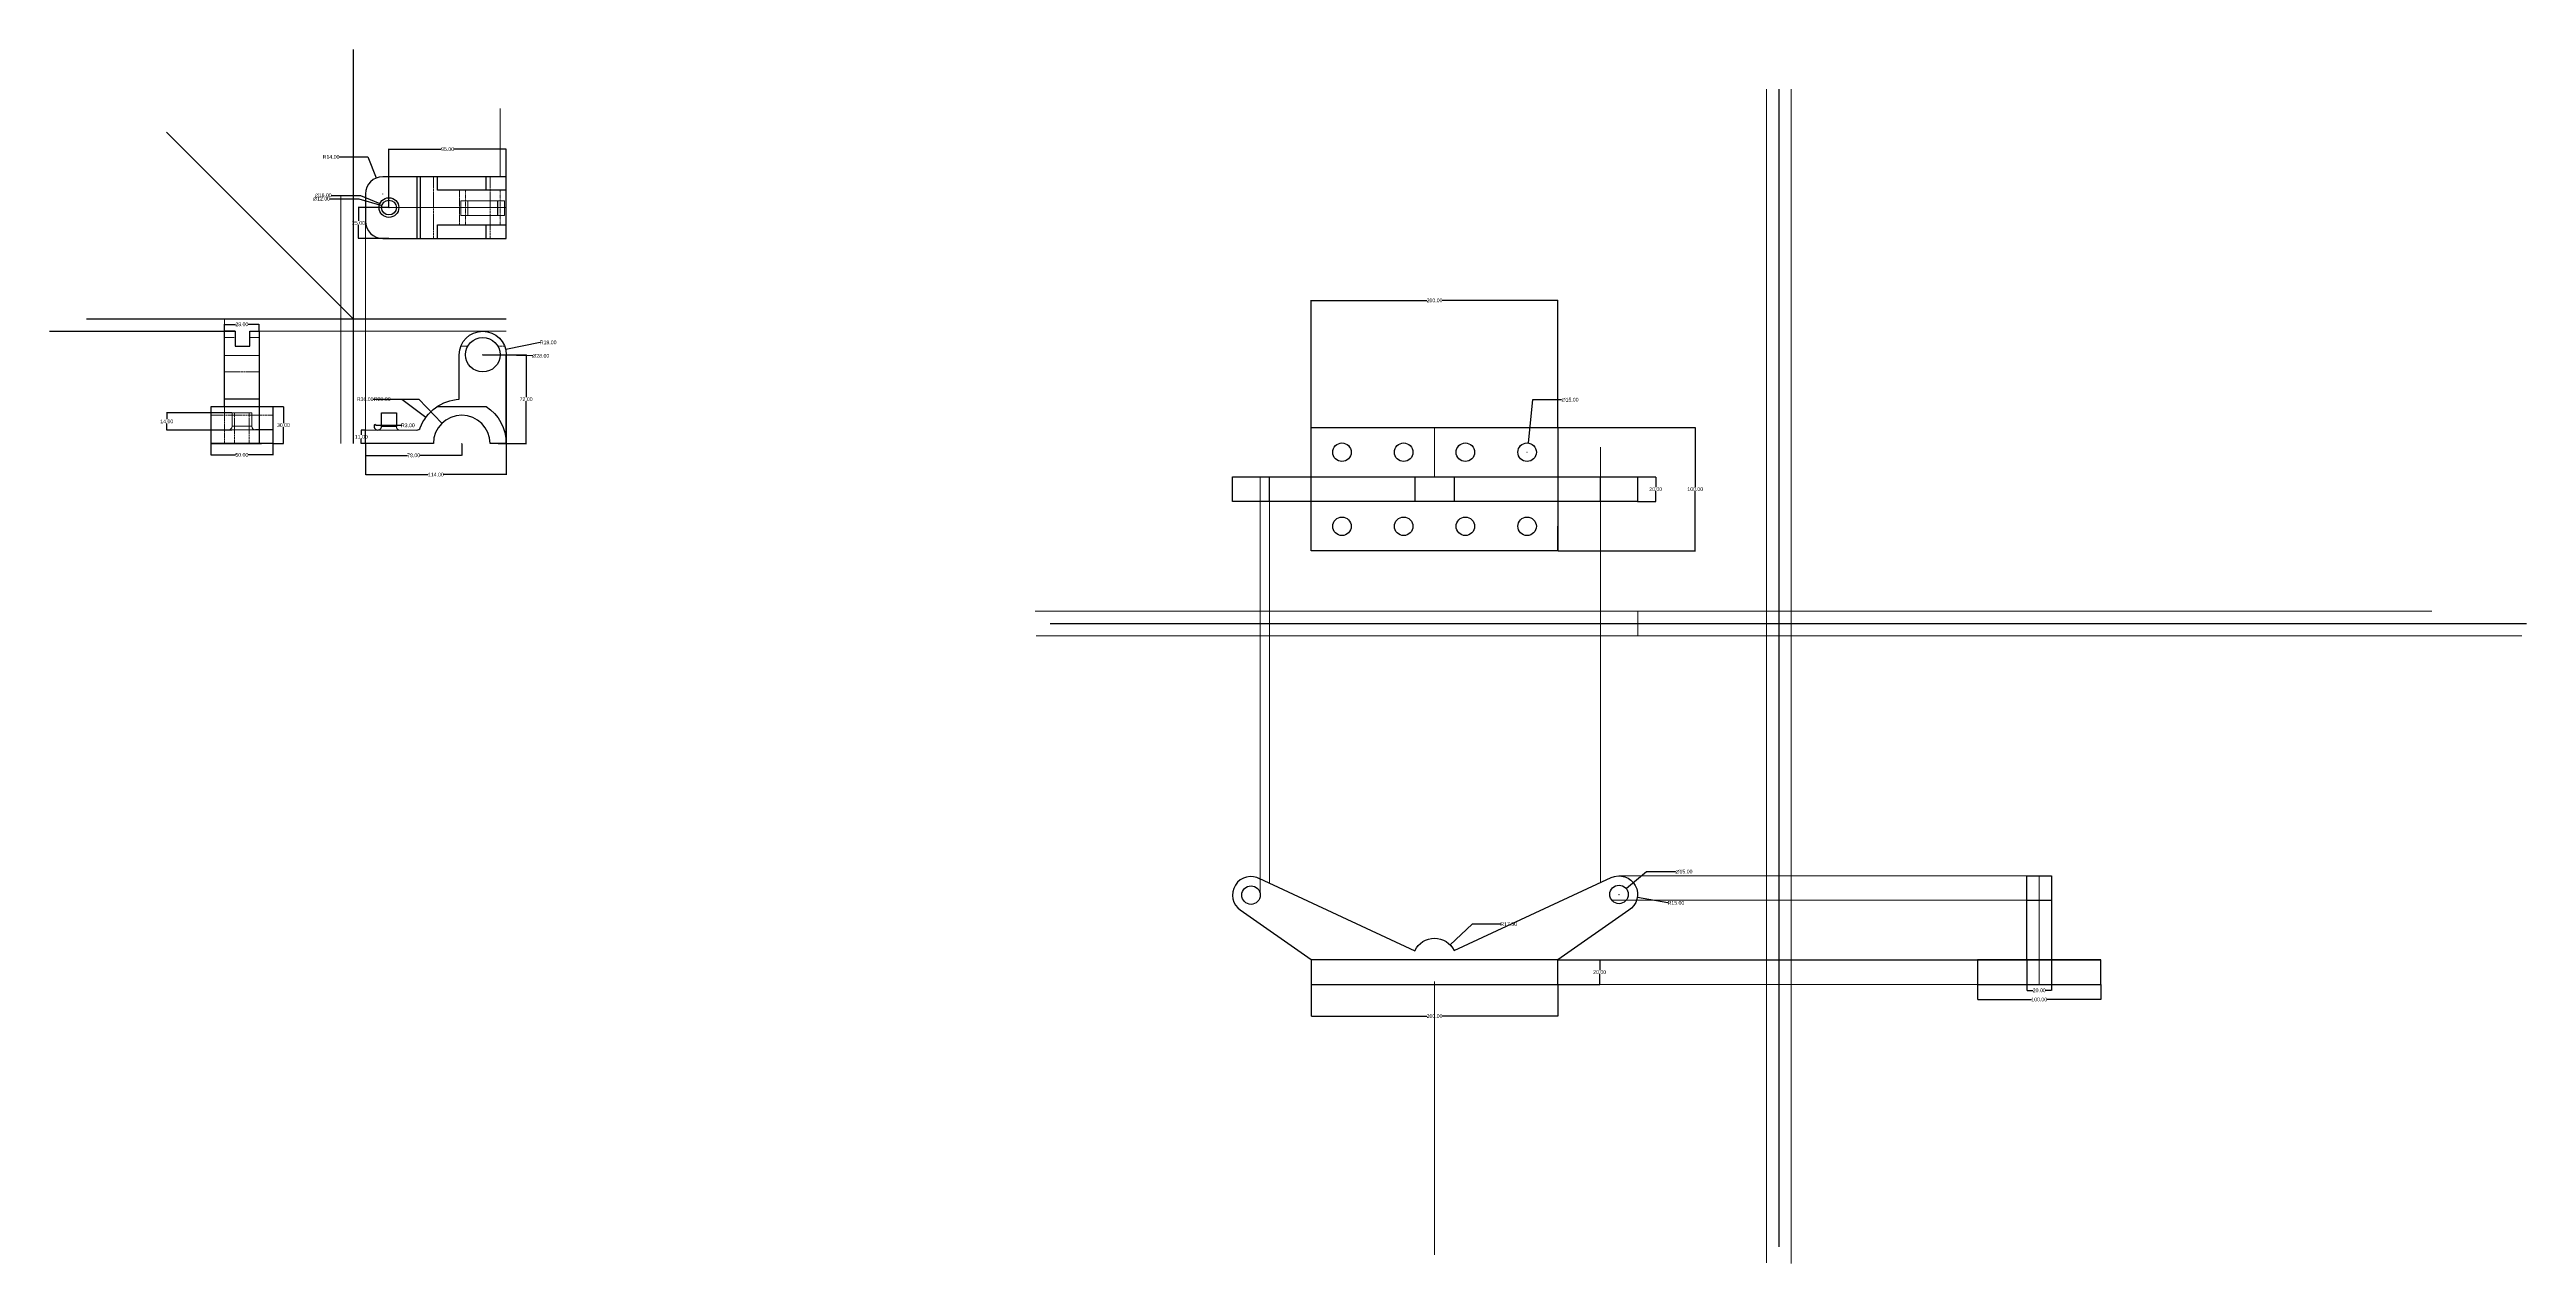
# Model space of a CAD drawing. Header units: millimetres. Extents: x -6852 to 59965, y -10230 to 31776.
# Drawn here: x 8737 to 10744, y 371 to 1354 of the extents above; entities that cross this region are included whole.
import ezdxf

# ---------------------------------------------------------------- set-up
doc = ezdxf.new("R2010")
doc.units = ezdxf.units.MM
doc.header["$MEASUREMENT"] = 0
doc.linetypes.add('CENTER', pattern=[2, 1.25, -0.25, 0.25, -0.25])
doc.linetypes.add('HIDDEN', pattern=[0.375, 0.25, -0.125])
for name, color, linetype, lineweight in [('Center Line', 132, 'CENTER', 18), ('Dimension Line', 53, 'Continuous', 15), ('Hidden Lines', 10, 'HIDDEN', 13), ('Object line', 7, 'Continuous', 25)]:
    doc.layers.add(name, color=color, linetype=linetype, lineweight=lineweight)
doc.layers.add('Projection Line', color=7, linetype='Continuous', lineweight=9, transparency=0.75)
doc.styles.get("Standard").update_dxf_attribs({"font": 'arial.ttf'})
doc.dimstyles.get("Standard").update_dxf_attribs({"dimtxt": 3, "dimasz": 0.18, "dimexe": 0.18, "dimexo": 0.0625, "dimgap": 0.09, "dimtad": 0, "dimtih": 1, "dimtoh": 1, "dimzin": 0, "dimdsep": 46, "dimtxsty": 'Standard', "dimcen": 0.09, "dimadec": 0, "dimazin": 0, "dimtfac": 1, "dimtofl": 0, "dimtmove": 0, "dimatfit": 3, "dimfxl": 1, "dimtolj": 1, "dimtzin": 0, "dimarcsym": 0})

# ---------------------------------------------------------------- blocks, each defined once
blk = doc.blocks.new('*D38')
at = {"layer": 'Defpoints', "color": 0, "transparency": 16777216}
for p in [(9000.3, 1050.2), (9002.9, 1048.7)]:
    blk.add_point(p, dxfattribs=at)
at = {"layer": 'Dimension Line', "color": 0, "lineweight": -2, "transparency": 16777216}
for p, q in [((9001.4, 1049.5), (9000.4, 1050.1)), ((9021.8, 1049.5), (9001.4, 1049.5))]:
    blk.add_line(p, q, dxfattribs=at)
blk.add_arc((9002.9, 1048.7), 3, 147.709, 268.6294, dxfattribs=at)
at = {"layer": 'Dimension Line', "color": 0, "transparency": 16777216}
blk.add_solid([(9000.4, 1050.1), (9000.4, 1050), (9000.3, 1050.2)], dxfattribs=at)
at = {"layer": 'Dimension Line', "color": 0, "transparency": 16777216, "insert": (9027.2, 1049.5), "char_height": 3, "attachment_point": 5}
blk.add_mtext('\\A1;R3.00', dxfattribs=at)
blk = doc.blocks.new('*U39')
at = {"layer": 'Object line'}
blk.add_circle((0, 0), 7.5, dxfattribs=at)
blk = doc.blocks.new('*U40')
at = {"layer": 'Object line', "color": 0, "linetype": 'ByBlock', "lineweight": -2, "transparency": 16777216}
for p in [(0, 0), (50, 0), (100, 0), (150, 0)]:
    blk.add_blockref('*U39', p, dxfattribs=at)
blk = doc.blocks.new('*D41')
at = {"layer": 'Defpoints', "color": 0, "transparency": 16777216}
for p in [(9759, 596.7), (9959, 596.7), (9959, 571.1)]:
    blk.add_point(p, dxfattribs=at)
at = {"layer": 'Object line', "color": 0, "lineweight": -2, "transparency": 16777216}
for p, q in [((9759, 596.6), (9759, 570.9)), ((9959, 596.6), (9959, 570.9)), ((9759.2, 571.1), (9852.7, 571.1)), ((9958.8, 571.1), (9865.3, 571.1))]:
    blk.add_line(p, q, dxfattribs=at)
at = {"layer": 'Object line', "color": 0, "transparency": 16777216}
for points in [[(9759.2, 571.1), (9759.2, 571.1), (9759, 571.1)], [(9958.8, 571.1), (9958.8, 571.1), (9959, 571.1)]]:
    blk.add_solid(points, dxfattribs=at)
at = {"layer": 'Object line', "color": 0, "transparency": 16777216, "insert": (9859, 571.1), "char_height": 3, "attachment_point": 5}
blk.add_mtext('\\A1;200.00', dxfattribs=at)
blk = doc.blocks.new('*D42')
at = {"layer": 'Defpoints', "color": 0, "transparency": 16777216}
for p in [(9959, 616.7), (9959, 596.7), (9992.8, 596.7)]:
    blk.add_point(p, dxfattribs=at)
at = {"layer": 'Object line', "color": 0, "lineweight": -2, "transparency": 16777216}
for p, q in [((9959.1, 616.7), (9992.9, 616.7)), ((9992.8, 616.5), (9992.8, 608.3)), ((9992.8, 596.9), (9992.8, 605.1)), ((9959.1, 596.7), (9992.9, 596.7))]:
    blk.add_line(p, q, dxfattribs=at)
at = {"layer": 'Object line', "color": 0, "transparency": 16777216}
for points in [[(9992.7, 616.5), (9992.8, 616.5), (9992.8, 616.7)], [(9992.7, 596.9), (9992.8, 596.9), (9992.8, 596.7)]]:
    blk.add_solid(points, dxfattribs=at)
at = {"layer": 'Object line', "color": 0, "transparency": 16777216, "insert": (9992.8, 606.7), "char_height": 3, "attachment_point": 5}
blk.add_mtext('\\A1;20.00', dxfattribs=at)
blk = doc.blocks.new('*D43')
at = {"layer": 'Defpoints', "color": 0, "transparency": 16777216}
for p in [(10002.7, 664.8), (10014.3, 674.4)]:
    blk.add_point(p, dxfattribs=at)
at = {"layer": 'Object line', "color": 0, "lineweight": -2, "transparency": 16777216}
for p, q in [((10030.8, 688), (10014.4, 674.5)), ((10054.3, 688), (10030.8, 688)), ((10008.4, 669.6), (10008.6, 669.6)), ((10008.5, 669.5), (10008.5, 669.7))]:
    blk.add_line(p, q, dxfattribs=at)
at = {"layer": 'Object line', "color": 0, "transparency": 16777216}
blk.add_solid([(10014.4, 674.5), (10014.4, 674.5), (10014.3, 674.4)], dxfattribs=at)
at = {"layer": 'Object line', "color": 0, "transparency": 16777216, "insert": (10061.1, 688), "char_height": 3, "attachment_point": 5}
blk.add_mtext('\\A1;∅15.00', dxfattribs=at)
blk = doc.blocks.new('*D44')
at = {"layer": 'Defpoints', "color": 0, "transparency": 16777216}
for p in [(10008.5, 669.6), (10023.2, 667)]:
    blk.add_point(p, dxfattribs=at)
at = {"layer": 'Object line', "color": 0, "lineweight": -2, "transparency": 16777216}
for p, q in [((10008.4, 669.6), (10008.6, 669.6)), ((10008.5, 669.5), (10008.5, 669.7)), ((10048.1, 662.7), (10023.4, 667))]:
    blk.add_line(p, q, dxfattribs=at)
at = {"layer": 'Object line', "color": 0, "transparency": 16777216}
blk.add_solid([(10023.4, 667), (10023.4, 667), (10023.2, 667)], dxfattribs=at)
at = {"layer": 'Object line', "color": 0, "transparency": 16777216, "insert": (10054.6, 662.7), "char_height": 3, "attachment_point": 5}
blk.add_mtext('\\A1;R15.00', dxfattribs=at)
blk = doc.blocks.new('*D45')
at = {"layer": 'Defpoints', "color": 0, "transparency": 16777216}
for p in [(9871.7, 628.7), (9859, 616.7)]:
    blk.add_point(p, dxfattribs=at)
at = {"layer": 'Object line', "color": 0, "lineweight": -2, "transparency": 16777216}
for p, q in [((9889.4, 645.5), (9871.8, 628.8)), ((9912.5, 645.5), (9889.4, 645.5)), ((9858.9, 616.7), (9859.1, 616.7)), ((9859, 616.6), (9859, 616.8))]:
    blk.add_line(p, q, dxfattribs=at)
at = {"layer": 'Object line', "color": 0, "transparency": 16777216}
blk.add_solid([(9871.8, 628.9), (9871.9, 628.8), (9871.7, 628.7)], dxfattribs=at)
at = {"layer": 'Object line', "color": 0, "transparency": 16777216, "insert": (9919.1, 645.5), "char_height": 3, "attachment_point": 5}
blk.add_mtext('\\A1;R17.50', dxfattribs=at)
blk = doc.blocks.new('*D46')
at = {"layer": 'Defpoints', "color": 0, "transparency": 16777216}
for p in [(10023.5, 1007.8), (10023.5, 987.8), (10038.2, 987.8)]:
    blk.add_point(p, dxfattribs=at)
at = {"layer": 'Dimension Line', "color": 0, "lineweight": -2, "transparency": 16777216}
for p, q in [((10023.5, 1007.8), (10038.4, 1007.8)), ((10038.2, 1007.6), (10038.2, 999.4)), ((10023.5, 987.8), (10038.4, 987.8)), ((10038.2, 987.9), (10038.2, 996.1))]:
    blk.add_line(p, q, dxfattribs=at)
at = {"layer": 'Dimension Line', "color": 0, "transparency": 16777216}
for points in [[(10038.2, 1007.6), (10038.2, 1007.6), (10038.2, 1007.8)], [(10038.2, 987.9), (10038.2, 987.9), (10038.2, 987.8)]]:
    blk.add_solid(points, dxfattribs=at)
at = {"layer": 'Dimension Line', "color": 0, "transparency": 16777216, "insert": (10038.2, 997.8), "char_height": 3, "attachment_point": 5}
blk.add_mtext('\\A1;20.00', dxfattribs=at)
blk = doc.blocks.new('*D47')
at = {"layer": 'Defpoints', "color": 0, "transparency": 16777216}
for p in [(9959, 1047.8), (9959, 947.8), (10070.2, 947.8)]:
    blk.add_point(p, dxfattribs=at)
at = {"layer": 'Dimension Line', "color": 0, "lineweight": -2, "transparency": 16777216}
for p, q in [((9959.1, 1047.8), (10070.3, 1047.8)), ((10070.2, 1047.6), (10070.2, 999.4)), ((10070.2, 947.9), (10070.2, 996.1)), ((9959.1, 947.8), (10070.3, 947.8))]:
    blk.add_line(p, q, dxfattribs=at)
at = {"layer": 'Dimension Line', "color": 0, "transparency": 16777216}
for points in [[(10070.1, 1047.6), (10070.2, 1047.6), (10070.2, 1047.8)], [(10070.1, 947.9), (10070.2, 947.9), (10070.2, 947.8)]]:
    blk.add_solid(points, dxfattribs=at)
at = {"layer": 'Dimension Line', "color": 0, "transparency": 16777216, "insert": (10070.2, 997.8), "char_height": 3, "attachment_point": 5}
blk.add_mtext('\\A1;100.00', dxfattribs=at)
blk = doc.blocks.new('*D48')
at = {"layer": 'Defpoints', "color": 0, "transparency": 16777216}
for p in [(9959, 1150.7), (9759, 1047.8), (9959, 1047.8)]:
    blk.add_point(p, dxfattribs=at)
at = {"layer": 'Dimension Line', "color": 0, "lineweight": -2, "transparency": 16777216}
for p, q in [((9759, 1047.8), (9759, 1150.9)), ((9759.2, 1150.7), (9852.7, 1150.7)), ((9958.8, 1150.7), (9865.3, 1150.7)), ((9959, 1047.8), (9959, 1150.9))]:
    blk.add_line(p, q, dxfattribs=at)
at = {"layer": 'Dimension Line', "color": 0, "transparency": 16777216}
for points in [[(9759.2, 1150.7), (9759.2, 1150.7), (9759, 1150.7)], [(9958.8, 1150.7), (9958.8, 1150.7), (9959, 1150.7)]]:
    blk.add_solid(points, dxfattribs=at)
at = {"layer": 'Dimension Line', "color": 0, "transparency": 16777216, "insert": (9859, 1150.7), "char_height": 3, "attachment_point": 5}
blk.add_mtext('\\A1;200.00', dxfattribs=at)
blk = doc.blocks.new('*D49')
at = {"layer": 'Defpoints', "color": 0, "transparency": 16777216}
for p in [(9934.8, 1035.2), (9933.2, 1020.3)]:
    blk.add_point(p, dxfattribs=at)
at = {"layer": 'Dimension Line', "color": 0, "lineweight": -2, "transparency": 16777216}
for p, q in [((9938.5, 1070.2), (9934.8, 1035.4)), ((9962, 1070.2), (9938.5, 1070.2)), ((9933.9, 1027.8), (9934.1, 1027.8)), ((9934, 1027.7), (9934, 1027.8))]:
    blk.add_line(p, q, dxfattribs=at)
at = {"layer": 'Dimension Line', "color": 0, "transparency": 16777216}
blk.add_solid([(9934.8, 1035.4), (9934.8, 1035.4), (9934.8, 1035.2)], dxfattribs=at)
at = {"layer": 'Dimension Line', "color": 0, "transparency": 16777216, "insert": (9968.8, 1070.2), "char_height": 3, "attachment_point": 5}
blk.add_mtext('\\A1;∅15.00', dxfattribs=at)
blk = doc.blocks.new('*D50')
at = {"layer": 'Defpoints', "color": 0, "transparency": 16777216}
for p in [(10298.9, 596.7), (10398.9, 596.7), (10398.9, 584.5)]:
    blk.add_point(p, dxfattribs=at)
at = {"layer": 'Dimension Line', "color": 0, "lineweight": -2, "transparency": 16777216}
for p, q in [((10298.9, 596.6), (10298.9, 584.4)), ((10299.1, 584.5), (10342.7, 584.5)), ((10398.7, 584.5), (10355, 584.5)), ((10398.9, 596.6), (10398.9, 584.4))]:
    blk.add_line(p, q, dxfattribs=at)
at = {"layer": 'Dimension Line', "color": 0, "transparency": 16777216}
for points in [[(10299.1, 584.6), (10299.1, 584.5), (10298.9, 584.5)], [(10398.7, 584.6), (10398.7, 584.5), (10398.9, 584.5)]]:
    blk.add_solid(points, dxfattribs=at)
at = {"layer": 'Dimension Line', "color": 0, "transparency": 16777216, "insert": (10348.9, 584.5), "char_height": 3, "attachment_point": 5}
blk.add_mtext('\\A1;100.00', dxfattribs=at)
blk = doc.blocks.new('*D51')
at = {"layer": 'Defpoints', "color": 0, "transparency": 16777216}
for p in [(10338.9, 616.7), (10358.9, 616.7), (10358.9, 591.9)]:
    blk.add_point(p, dxfattribs=at)
at = {"layer": 'Dimension Line', "color": 0, "lineweight": -2, "transparency": 16777216}
for p, q in [((10338.9, 616.6), (10338.9, 591.7)), ((10358.9, 616.6), (10358.9, 591.7)), ((10339.1, 591.9), (10343.7, 591.9)), ((10358.7, 591.9), (10354, 591.9))]:
    blk.add_line(p, q, dxfattribs=at)
at = {"layer": 'Dimension Line', "color": 0, "transparency": 16777216}
for points in [[(10339.1, 591.9), (10339.1, 591.8), (10338.9, 591.9)], [(10358.7, 591.9), (10358.7, 591.8), (10358.9, 591.9)]]:
    blk.add_solid(points, dxfattribs=at)
at = {"layer": 'Dimension Line', "color": 0, "transparency": 16777216, "insert": (10348.9, 591.9), "char_height": 3, "attachment_point": 5}
blk.add_mtext('\\A1;20.00', dxfattribs=at)
blk = doc.blocks.new('*D52')
at = {"layer": 'Defpoints', "color": 0, "transparency": 16777216}
for p in [(9054.9, 1051.3), (9070.9, 1034.7)]:
    blk.add_point(p, dxfattribs=at)
at = {"layer": 'Object line', "color": 0, "lineweight": -2, "transparency": 16777216}
for p, q in [((9013.1, 1070.7), (9036.2, 1070.7)), ((9036.2, 1070.7), (9054.8, 1051.4)), ((9070.8, 1034.7), (9071, 1034.7)), ((9070.9, 1034.6), (9070.9, 1034.8))]:
    blk.add_line(p, q, dxfattribs=at)
at = {"layer": 'Object line', "color": 0, "transparency": 16777216}
blk.add_solid([(9054.8, 1051.4), (9054.8, 1051.4), (9054.9, 1051.3)], dxfattribs=at)
at = {"layer": 'Object line', "color": 0, "transparency": 16777216, "insert": (9006.5, 1070.7), "char_height": 3, "attachment_point": 5}
blk.add_mtext('\\A1;R23.00', dxfattribs=at)
blk = doc.blocks.new('*D53')
at = {"layer": 'Defpoints', "color": 0, "transparency": 16777216}
for p in [(9041.9, 1056.1), (9070.9, 1034.7)]:
    blk.add_point(p, dxfattribs=at)
at = {"layer": 'Object line', "color": 0, "lineweight": -2, "transparency": 16777216}
for p, q in [((8999.2, 1070.7), (9022.3, 1070.7)), ((9022.3, 1070.7), (9041.8, 1056.2)), ((9070.8, 1034.7), (9071, 1034.7)), ((9070.9, 1034.6), (9070.9, 1034.8))]:
    blk.add_line(p, q, dxfattribs=at)
at = {"layer": 'Object line', "color": 0, "transparency": 16777216}
blk.add_solid([(9041.8, 1056.3), (9041.8, 1056.2), (9041.9, 1056.1)], dxfattribs=at)
at = {"layer": 'Object line', "color": 0, "transparency": 16777216, "insert": (8992.6, 1070.7), "char_height": 3, "attachment_point": 5}
blk.add_mtext('\\A1;R36.00', dxfattribs=at)
blk = doc.blocks.new('*D54')
at = {"layer": 'Defpoints', "color": 0, "transparency": 16777216}
for p in [(8992.9, 1034.7), (9070.9, 1034.6), (9070.9, 1025.2)]:
    blk.add_point(p, dxfattribs=at)
at = {"layer": 'Dimension Line', "color": 0, "lineweight": -2, "transparency": 16777216}
for p, q in [((8992.9, 1034.7), (8992.9, 1025)), ((8993.1, 1025.2), (9026.8, 1025.2)), ((9070.7, 1025.2), (9037, 1025.2)), ((9070.9, 1034.6), (9070.9, 1025))]:
    blk.add_line(p, q, dxfattribs=at)
at = {"layer": 'Dimension Line', "color": 0, "transparency": 16777216}
for points in [[(8993.1, 1025.2), (8993.1, 1025.2), (8992.9, 1025.2)], [(9070.7, 1025.2), (9070.7, 1025.2), (9070.9, 1025.2)]]:
    blk.add_solid(points, dxfattribs=at)
at = {"layer": 'Dimension Line', "color": 0, "transparency": 16777216, "insert": (9031.9, 1025.2), "char_height": 3, "attachment_point": 5}
blk.add_mtext('\\A1;78.00', dxfattribs=at)
blk = doc.blocks.new('*D55')
at = {"layer": 'Defpoints', "color": 0, "transparency": 16777216}
for p in [(8992.9, 1034.7), (9106.9, 1034.7), (9106.9, 1009.6)]:
    blk.add_point(p, dxfattribs=at)
at = {"layer": 'Dimension Line', "color": 0, "lineweight": -2, "transparency": 16777216}
for p, q in [((8992.9, 1034.7), (8992.9, 1009.4)), ((9106.9, 1034.7), (9106.9, 1009.4)), ((8993.1, 1009.6), (9043.7, 1009.6)), ((9106.7, 1009.6), (9056.1, 1009.6))]:
    blk.add_line(p, q, dxfattribs=at)
at = {"layer": 'Dimension Line', "color": 0, "transparency": 16777216}
for points in [[(8993.1, 1009.6), (8993.1, 1009.6), (8992.9, 1009.6)], [(9106.7, 1009.6), (9106.7, 1009.6), (9106.9, 1009.6)]]:
    blk.add_solid(points, dxfattribs=at)
at = {"layer": 'Dimension Line', "color": 0, "transparency": 16777216, "insert": (9049.9, 1009.6), "char_height": 3, "attachment_point": 5}
blk.add_mtext('\\A1;114.00', dxfattribs=at)
blk = doc.blocks.new('*D56')
at = {"layer": 'Defpoints', "color": 0, "transparency": 16777216}
for p in [(8917.7, 1064.7), (8917.7, 1034.7), (8926.4, 1034.7)]:
    blk.add_point(p, dxfattribs=at)
at = {"layer": 'Dimension Line', "color": 0, "lineweight": -2, "transparency": 16777216}
for p, q in [((8917.8, 1064.7), (8926.5, 1064.7)), ((8926.4, 1064.6), (8926.4, 1051.4)), ((8926.4, 1034.9), (8926.4, 1048.1)), ((8917.8, 1034.7), (8926.5, 1034.7))]:
    blk.add_line(p, q, dxfattribs=at)
at = {"layer": 'Dimension Line', "color": 0, "transparency": 16777216}
for points in [[(8926.3, 1064.6), (8926.4, 1064.6), (8926.4, 1064.7)], [(8926.3, 1034.9), (8926.4, 1034.9), (8926.4, 1034.7)]]:
    blk.add_solid(points, dxfattribs=at)
at = {"layer": 'Dimension Line', "color": 0, "transparency": 16777216, "insert": (8926.4, 1049.7), "char_height": 3, "attachment_point": 5}
blk.add_mtext('\\A1;30.00', dxfattribs=at)
blk = doc.blocks.new('*D57')
at = {"layer": 'Defpoints', "color": 0, "transparency": 16777216}
for p in [(8867.7, 1034.7), (8917.7, 1034.7), (8917.7, 1025.5)]:
    blk.add_point(p, dxfattribs=at)
at = {"layer": 'Object line', "color": 0, "lineweight": -2, "transparency": 16777216}
for p, q in [((8867.7, 1034.7), (8867.7, 1025.3)), ((8867.9, 1025.5), (8887.6, 1025.5)), ((8917.6, 1025.5), (8897.9, 1025.5)), ((8917.7, 1034.7), (8917.7, 1025.3))]:
    blk.add_line(p, q, dxfattribs=at)
at = {"layer": 'Object line', "color": 0, "transparency": 16777216}
for points in [[(8867.9, 1025.5), (8867.9, 1025.5), (8867.7, 1025.5)], [(8917.6, 1025.5), (8917.6, 1025.5), (8917.7, 1025.5)]]:
    blk.add_solid(points, dxfattribs=at)
at = {"layer": 'Object line', "color": 0, "transparency": 16777216, "insert": (8892.7, 1025.5), "char_height": 3, "attachment_point": 5}
blk.add_mtext('\\A1;50.00', dxfattribs=at)
blk = doc.blocks.new('*D58')
at = {"layer": 'Defpoints', "color": 0, "transparency": 16777216}
for p in [(9011.9, 1225.9), (8987.2, 1200.9), (9011.9, 1200.9)]:
    blk.add_point(p, dxfattribs=at)
at = {"layer": 'Dimension Line', "color": 0, "lineweight": -2, "transparency": 16777216}
for p, q in [((9011.8, 1225.9), (8987, 1225.9)), ((8987.2, 1225.7), (8987.2, 1215)), ((8987.2, 1201.1), (8987.2, 1211.8)), ((9011.8, 1200.9), (8987, 1200.9))]:
    blk.add_line(p, q, dxfattribs=at)
at = {"layer": 'Dimension Line', "color": 0, "transparency": 16777216}
for points in [[(8987.2, 1225.7), (8987.2, 1225.7), (8987.2, 1225.9)], [(8987.2, 1201.1), (8987.2, 1201.1), (8987.2, 1200.9)]]:
    blk.add_solid(points, dxfattribs=at)
at = {"layer": 'Dimension Line', "color": 0, "transparency": 16777216, "insert": (8987.2, 1213.4), "char_height": 3, "attachment_point": 5}
blk.add_mtext('\\A1;25.00', dxfattribs=at)
blk = doc.blocks.new('*D59')
at = {"layer": 'Defpoints', "color": 0, "transparency": 16777216}
for p in [(9006.1, 1227.6), (9017.6, 1224.2)]:
    blk.add_point(p, dxfattribs=at)
at = {"layer": 'Dimension Line', "color": 0, "lineweight": -2, "transparency": 16777216}
for p, q in [((8964.1, 1233), (8987.6, 1233)), ((8987.6, 1233), (9006, 1227.6)), ((9011.8, 1225.9), (9012, 1225.9)), ((9011.9, 1225.8), (9011.9, 1226))]:
    blk.add_line(p, q, dxfattribs=at)
at = {"layer": 'Dimension Line', "color": 0, "transparency": 16777216}
blk.add_solid([(9006, 1227.6), (9005.9, 1227.6), (9006.1, 1227.6)], dxfattribs=at)
at = {"layer": 'Dimension Line', "color": 0, "transparency": 16777216, "insert": (8957.3, 1233), "char_height": 3, "attachment_point": 5}
blk.add_mtext('\\A1;∅12.00', dxfattribs=at)
blk = doc.blocks.new('*D60')
at = {"layer": 'Defpoints', "color": 0, "transparency": 16777216}
for p in [(9004.5, 1229), (9019.3, 1222.8)]:
    blk.add_point(p, dxfattribs=at)
at = {"layer": 'Dimension Line', "color": 0, "lineweight": -2, "transparency": 16777216}
for p, q in [((8965.3, 1235.7), (8988.9, 1235.7)), ((8988.9, 1235.7), (9004.4, 1229.1)), ((9011.8, 1225.9), (9012, 1225.9)), ((9011.9, 1225.8), (9011.9, 1226))]:
    blk.add_line(p, q, dxfattribs=at)
at = {"layer": 'Dimension Line', "color": 0, "transparency": 16777216}
blk.add_solid([(9004.4, 1229.1), (9004.3, 1229.1), (9004.5, 1229)], dxfattribs=at)
at = {"layer": 'Dimension Line', "color": 0, "transparency": 16777216, "insert": (8958.6, 1235.7), "char_height": 3, "attachment_point": 5}
blk.add_mtext('\\A1;∅16.00', dxfattribs=at)
blk = doc.blocks.new('*D61')
at = {"layer": 'Defpoints', "color": 0, "transparency": 16777216}
for p in [(9106.9, 1273.2), (9011.9, 1225.9), (9106.9, 1225.9)]:
    blk.add_point(p, dxfattribs=at)
at = {"layer": 'Dimension Line', "color": 0, "lineweight": -2, "transparency": 16777216}
for p, q in [((9011.9, 1225.9), (9011.9, 1273.4)), ((9012.1, 1273.2), (9054.2, 1273.2)), ((9106.7, 1273.2), (9064.5, 1273.2)), ((9106.9, 1225.9), (9106.9, 1273.4))]:
    blk.add_line(p, q, dxfattribs=at)
at = {"layer": 'Dimension Line', "color": 0, "transparency": 16777216}
for points in [[(9012.1, 1273.2), (9012.1, 1273.2), (9011.9, 1273.2)], [(9106.7, 1273.2), (9106.7, 1273.2), (9106.9, 1273.2)]]:
    blk.add_solid(points, dxfattribs=at)
at = {"layer": 'Dimension Line', "color": 0, "transparency": 16777216, "insert": (9059.4, 1273.2), "char_height": 3, "attachment_point": 5}
blk.add_mtext('\\A1;95.00', dxfattribs=at)
blk = doc.blocks.new('*D62')
at = {"layer": 'Defpoints', "color": 0, "transparency": 16777216}
for p in [(9001.6, 1249.9), (9006.9, 1236.9)]:
    blk.add_point(p, dxfattribs=at)
at = {"layer": 'Dimension Line', "color": 0, "lineweight": -2, "transparency": 16777216}
for p, q in [((8971.6, 1266.9), (8994.7, 1266.9)), ((8994.7, 1266.9), (9001.5, 1250)), ((9006.8, 1236.9), (9007, 1236.9)), ((9006.9, 1236.8), (9006.9, 1237))]:
    blk.add_line(p, q, dxfattribs=at)
at = {"layer": 'Dimension Line', "color": 0, "transparency": 16777216}
blk.add_solid([(9001.6, 1250), (9001.5, 1250), (9001.6, 1249.9)], dxfattribs=at)
at = {"layer": 'Dimension Line', "color": 0, "transparency": 16777216, "insert": (8965, 1266.9), "char_height": 3, "attachment_point": 5}
blk.add_mtext('\\A1;R14.00', dxfattribs=at)
blk = doc.blocks.new('*D63')
at = {"layer": 'Defpoints', "color": 0, "transparency": 16777216}
for p in [(8992.9, 1045.7), (8989.5, 1034.7), (8992.9, 1034.7)]:
    blk.add_point(p, dxfattribs=at)
at = {"layer": 'Dimension Line', "color": 0, "lineweight": -2, "transparency": 16777216}
for p, q in [((8992.8, 1045.7), (8989.3, 1045.7)), ((8989.5, 1045.6), (8989.5, 1041.9)), ((8992.8, 1034.7), (8989.3, 1034.7)), ((8989.5, 1034.9), (8989.5, 1038.6))]:
    blk.add_line(p, q, dxfattribs=at)
at = {"layer": 'Dimension Line', "color": 0, "transparency": 16777216}
for points in [[(8989.5, 1045.6), (8989.5, 1045.6), (8989.5, 1045.7)], [(8989.5, 1034.9), (8989.5, 1034.9), (8989.5, 1034.7)]]:
    blk.add_solid(points, dxfattribs=at)
at = {"layer": 'Dimension Line', "color": 0, "transparency": 16777216, "insert": (8989.5, 1040.2), "char_height": 3, "attachment_point": 5}
blk.add_mtext('\\A1;11.00', dxfattribs=at)
blk = doc.blocks.new('*D64')
at = {"layer": 'Defpoints', "color": 0, "transparency": 16777216}
for p in [(8878.7, 1125.7), (8906.7, 1131.3), (8906.7, 1125.7)]:
    blk.add_point(p, dxfattribs=at)
at = {"layer": 'Dimension Line', "color": 0, "lineweight": -2, "transparency": 16777216}
for p, q in [((8878.7, 1125.8), (8878.7, 1131.5)), ((8878.9, 1131.3), (8887.6, 1131.3)), ((8906.6, 1131.3), (8897.9, 1131.3)), ((8906.7, 1125.8), (8906.7, 1131.5))]:
    blk.add_line(p, q, dxfattribs=at)
at = {"layer": 'Dimension Line', "color": 0, "transparency": 16777216}
for points in [[(8878.9, 1131.4), (8878.9, 1131.3), (8878.7, 1131.3)], [(8906.6, 1131.4), (8906.6, 1131.3), (8906.7, 1131.3)]]:
    blk.add_solid(points, dxfattribs=at)
at = {"layer": 'Dimension Line', "color": 0, "transparency": 16777216, "insert": (8892.7, 1131.3), "char_height": 3, "attachment_point": 5}
blk.add_mtext('\\A1;28.00', dxfattribs=at)
blk = doc.blocks.new('*D65')
at = {"layer": 'Defpoints', "color": 0, "transparency": 16777216}
for p in [(8831.9, 1045.7), (8884.7, 1059.7), (8884.7, 1045.7)]:
    blk.add_point(p, dxfattribs=at)
at = {"layer": 'Dimension Line', "color": 0, "lineweight": -2, "transparency": 16777216}
for p, q in [((8884.7, 1059.7), (8831.7, 1059.7)), ((8884.7, 1045.7), (8831.7, 1045.7)), ((8831.9, 1059.6), (8831.9, 1054.4)), ((8831.9, 1045.9), (8831.9, 1051.1))]:
    blk.add_line(p, q, dxfattribs=at)
at = {"layer": 'Dimension Line', "color": 0, "transparency": 16777216}
for points in [[(8831.9, 1059.6), (8831.9, 1059.6), (8831.9, 1059.7)], [(8831.9, 1045.9), (8831.9, 1045.9), (8831.9, 1045.7)]]:
    blk.add_solid(points, dxfattribs=at)
at = {"layer": 'Dimension Line', "color": 0, "transparency": 16777216, "insert": (8831.9, 1052.7), "char_height": 3, "attachment_point": 5}
blk.add_mtext('\\A1;14.00', dxfattribs=at)
blk = doc.blocks.new('*D66')
at = {"layer": 'Defpoints', "color": 0, "transparency": 16777216}
for p in [(9087.9, 1106.7), (9100.4, 1034.7), (9123, 1034.7)]:
    blk.add_point(p, dxfattribs=at)
at = {"layer": 'Dimension Line', "color": 0, "lineweight": -2, "transparency": 16777216}
for p, q in [((9088, 1106.7), (9123.2, 1106.7)), ((9123, 1106.6), (9123, 1072.4)), ((9123, 1034.9), (9123, 1069.1)), ((9100.5, 1034.7), (9123.2, 1034.7))]:
    blk.add_line(p, q, dxfattribs=at)
at = {"layer": 'Dimension Line', "color": 0, "transparency": 16777216}
for points in [[(9123, 1106.6), (9123, 1106.6), (9123, 1106.7)], [(9123, 1034.9), (9123, 1034.9), (9123, 1034.7)]]:
    blk.add_solid(points, dxfattribs=at)
at = {"layer": 'Dimension Line', "color": 0, "transparency": 16777216, "insert": (9123, 1070.7), "char_height": 3, "attachment_point": 5}
blk.add_mtext('\\A1;72.00', dxfattribs=at)
blk = doc.blocks.new('*D97')
at = {"layer": 'Defpoints', "color": 0, "transparency": 16777216}
for p in [(9087.9, 1106.7), (9106.5, 1110.7)]:
    blk.add_point(p, dxfattribs=at)
at = {"layer": 'Object line', "color": 0, "lineweight": -2, "transparency": 16777216}
for p, q in [((9087.8, 1106.7), (9088, 1106.7)), ((9087.9, 1106.6), (9087.9, 1106.8)), ((9134.4, 1116.7), (9106.6, 1110.8))]:
    blk.add_line(p, q, dxfattribs=at)
at = {"layer": 'Object line', "color": 0, "transparency": 16777216}
blk.add_solid([(9106.6, 1110.8), (9106.6, 1110.7), (9106.5, 1110.7)], dxfattribs=at)
at = {"layer": 'Object line', "color": 0, "transparency": 16777216, "insert": (9140.9, 1116.7), "char_height": 3, "attachment_point": 5}
blk.add_mtext('\\A1;R19.00', dxfattribs=at)
blk = doc.blocks.new('*D98')
at = {"layer": 'Defpoints', "color": 0, "transparency": 16777216}
for p in [(9073.9, 1107.1), (9101.9, 1106.4)]:
    blk.add_point(p, dxfattribs=at)
at = {"layer": 'Object line', "color": 0, "lineweight": -2, "transparency": 16777216}
for p, q in [((9087.8, 1106.7), (9088, 1106.7)), ((9087.9, 1106.6), (9087.9, 1106.8)), ((9128.1, 1105.7), (9102.1, 1106.4))]:
    blk.add_line(p, q, dxfattribs=at)
at = {"layer": 'Object line', "color": 0, "transparency": 16777216}
blk.add_solid([(9102.1, 1106.4), (9102.1, 1106.3), (9101.9, 1106.4)], dxfattribs=at)
at = {"layer": 'Object line', "color": 0, "transparency": 16777216, "insert": (9134.9, 1105.7), "char_height": 3, "attachment_point": 5}
blk.add_mtext('\\A1;∅28.00', dxfattribs=at)

msp = doc.modelspace()

# ---------------------------------------------------------------- linework, layer by layer
for p, q in [((10138.047, 1321.788), (10138.047, 384.219)), ((9547.66, 889.064), (10743.664, 889.064))]:
    msp.add_line(p, q)
at = {"layer": 'Center Line'}
msp.add_line((9102.062, 1225.884), (9075.764, 1225.884), dxfattribs=at)
at = {"layer": 'Dimension Line'}
for p, q in [((9101.888, 1250.884), (9101.888, 1306.029)), ((9011.888, 1225.884), (9106.888, 1225.884)), ((8906.74, 1106.198), (8878.74, 1106.198)), ((8893.273, 1034.735), (8887.273, 1034.735))]:
    msp.add_line(p, q, dxfattribs=at)
for points in [[(9070.225, 1231.35), (9070.225, 1219.35), (9105.552, 1219.35), (9105.552, 1231.35)], [(9075.764, 1219.35), (9075.764, 1231.35)], [(8893.273, 1034.735), (8899.273, 1034.735)]]:
    msp.add_lwpolyline(points, close=True, dxfattribs=at)
for points in [[(8881.74, 1045.735, 0.41421356), (8884.74, 1048.735), (8900.74, 1048.735, 0.41421356), (8903.74, 1045.735), (8867.74, 1045.735), (8867.74, 1059.735)], [(9005.888, 1048.649), (9017.888, 1048.649, 0.41330943), (9020.879, 1045.649)]]:
    msp.add_lwpolyline(points, format="xyb", dxfattribs=at)
msp.add_lwpolyline([(8900.74, 1048.735), (8900.74, 1059.735), (8884.74, 1059.735), (8884.74, 1048.735)], dxfattribs=at)
at = {"layer": 'Hidden Lines', "ltscale": 2.5}
for p, q in [((9047.888, 1200.884), (9047.888, 1250.884)), ((9093.888, 1200.884), (9093.888, 1250.884)), ((8887.273, 1120.735), (8878.74, 1120.735)), ((9070.225, 1113.735), (9075.764, 1113.735)), ((9100.013, 1113.735), (9105.552, 1113.735)), ((8906.74, 1092.735), (8878.74, 1092.735)), ((8917.74, 1057.735), (8867.74, 1057.735)), ((8886.74, 1059.735), (8886.74, 1034.735)), ((8898.74, 1059.735), (8898.74, 1034.735))]:
    msp.add_line(p, q, dxfattribs=at)
at = {"layer": 'Hidden Lines'}
msp.add_line((9068.996, 1211.884), (9068.996, 1239.884), dxfattribs=at)
at = {"layer": 'Hidden Lines', "ltscale": 0.25}
for p, q in [((9073.888, 1211.884), (9073.888, 1239.884)), ((9101.888, 1211.884), (9101.888, 1239.884))]:
    msp.add_line(p, q, dxfattribs=at)
at = {"layer": 'Hidden Lines'}
msp.add_lwpolyline([(8878.74, 1135.735), (8878.74, 1064.735), (8878.74, 1034.735)], dxfattribs=at)
at = {"layer": 'Hidden Lines', "ltscale": 2.5}
msp.add_lwpolyline([(8906.74, 1125.735), (8906.74, 1120.735), (8899.273, 1120.735)], dxfattribs=at)
at = {"layer": 'Object line'}
for p, q in [((8982.888, 1353.843), (8982.888, 1034.735)), ((9034.439, 1250.884), (9034.439, 1200.884)), ((9037.243, 1250.884), (9037.243, 1200.884)), ((9090.655, 1239.884), (9090.655, 1250.884)), ((9100.013, 1219.35), (9100.013, 1231.35)), ((9090.655, 1200.884), (9090.655, 1211.884)), ((8766.83, 1135.735), (9106.888, 1135.735)), ((8878.74, 1064.735), (8878.74, 1125.735)), ((8906.74, 1070.68), (8878.74, 1070.68)), ((8917.74, 1045.735), (8903.74, 1045.735)), ((8883.74, 1034.735), (8908.74, 1034.735)), ((9725.335, 987.753), (9725.335, 1007.753)), ((9843.114, 1007.753), (9843.114, 987.753)), ((9874.861, 1007.753), (9874.861, 987.753)), ((9993.471, 987.753), (9993.471, 1007.753)), ((9958.991, 947.753), (9958.991, 967.753)), ((10338.871, 664.843), (10358.871, 664.843)), ((9758.991, 616.69), (9701.651, 656.84)), ((9758.991, 616.69), (9758.991, 596.69)), ((10298.871, 616.69), (10298.871, 596.69)), ((10298.871, 616.69), (10348.871, 616.69)), ((9758.991, 596.69), (9958.991, 596.69)), ((10298.871, 596.69), (10398.871, 596.69))]:
    msp.add_line(p, q, dxfattribs=at)
msp.add_lwpolyline([(9106.888, 1200.884), (9106.888, 1250.884), (9006.888, 1250.884, 0.41421356), (8992.888, 1236.884), (8992.888, 1214.884, 0.41421356), (9006.888, 1200.884)], format="xyb", close=True, dxfattribs=at)
for points in [[(9106.888, 1239.884), (9051.092, 1239.884), (9051.092, 1250.884)], [(9051.092, 1200.884), (9051.092, 1211.884), (9106.888, 1211.884)], [(8736.9, 1125.735), (8887.273, 1125.735), (8878.74, 1125.735), (8887.273, 1125.735), (8887.273, 1113.735), (8899.273, 1113.735), (8899.273, 1125.735), (8906.74, 1125.735), (8906.74, 1064.735), (8906.74, 1034.735)], [(8867.74, 1034.735), (8867.74, 1064.735), (8917.74, 1064.735), (8917.74, 1034.735), (8867.74, 1034.735), (8892.74, 1034.735)], [(9933.991, 1047.753), (9958.991, 1047.753), (9958.991, 1027.753)], [(9958.991, 596.69), (9958.991, 616.69), (9758.991, 616.69)], [(10398.871, 596.69), (10398.871, 616.69), (10298.871, 616.69)]]:
    msp.add_lwpolyline(points, dxfattribs=at)
for points in [[(9051.092, 1064.803), (9090.655, 1064.823, -0.25256309), (9106.888, 1034.735), (9093.888, 1034.735, 1), (9047.888, 1034.735), (8992.888, 1034.735), (8992.888, 1045.735), (9034.43, 1045.607, 0.31214274), (9037.243, 1047.54, -0.29611779), (9068.888, 1070.68), (9068.888, 1106.735, -1), (9106.888, 1106.735), (9106.888, 1034.735), (9106.888, 1053.735), (9106.888, 1106.735)], [(9002.879, 1045.704, 0.41511827), (9005.888, 1048.704), (9005.888, 1059.735), (9017.888, 1059.735), (9017.888, 1048.649)], [(9716.644, 682.68), (9843.114, 624.05, -0.63831788), (9874.861, 624.065), (10002.15, 683.219, -0.94334949), (10016.332, 656.84), (9958.991, 616.69), (10398.871, 616.69)]]:
    msp.add_lwpolyline(points, format="xyb", dxfattribs=at)
for points in [[(9758.991, 1047.753), (9958.991, 1047.753), (9958.991, 947.753), (9758.991, 947.753)], [(10023.471, 1007.753), (10023.471, 987.753), (9695.335, 987.753), (9695.335, 1007.753)], [(10338.871, 616.69), (10338.871, 684.616), (10358.871, 684.616), (10358.871, 616.69), (10348.871, 616.69)]]:
    msp.add_lwpolyline(points, close=True, dxfattribs=at)
for centre, radius in [((9011.888, 1225.884), 8), ((9011.888, 1225.884), 6), ((9011.888, 1200.884), 1.638384001075813e-12), ((9087.888, 1106.735), 14), ((9783.991, 1027.753), 7.5), ((9833.991, 1027.753), 7.5), ((9883.991, 1027.753), 7.5), ((9933.991, 1027.753), 7.5), ((9710.335, 669.071), 7.5), ((10008.471, 669.616), 7.5)]:
    msp.add_circle(centre, radius, dxfattribs=at)
msp.add_arc((9710.335, 669.071), 15, 60, 235.378246, dxfattribs=at)
at = {"layer": 'Projection Line'}
for p, q in [((10128.047, 1321.788), (10128.047, 371.195)), ((10148.047, 1321.788), (10148.047, 370.752)), ((8972.888, 1034.735), (8972.888, 1234.884)), ((8992.888, 1034.735), (8992.888, 1236.884)), ((8982.888, 1135.735), (8982.888, 1145.735)), ((8982.888, 1135.735), (8992.888, 1135.735)), ((9858.991, 1047.753), (9858.991, 1007.753)), ((9993.471, 679.186), (9993.471, 1031.953)), ((9717.835, 669.071), (9717.835, 1007.753)), ((9725.335, 678.65), (9725.335, 1007.753)), ((10667.05, 899.064), (9535.491, 899.064)), ((10023.605, 889.064), (10023.605, 894.064)), ((9536.283, 879.064), (10739.812, 879.064)), ((10008.471, 684.616), (10358.871, 684.616)), ((10348.871, 596.69), (10348.871, 684.616)), ((10002.686, 664.843), (10358.871, 664.843)), ((9858.991, 599.19), (9858.991, 377.648)), ((9958.991, 596.69), (10398.871, 596.69))]:
    msp.add_line(p, q, dxfattribs=at)
for points in [[(8982.888, 1125.735), (8982.888, 1135.735), (8972.888, 1135.735), (8982.888, 1135.735), (8831.722, 1286.902)], [(9011.888, 1250.884), (9106.888, 1250.884), (9106.888, 1245.884)], [(9087.888, 1125.735), (8899.273, 1125.735), (9106.888, 1125.735)], [(10023.605, 899.064), (10023.605, 889.064), (10013.605, 889.064)], [(10033.605, 889.064), (10023.605, 889.064), (10023.605, 879.064)]]:
    msp.add_lwpolyline(points, dxfattribs=at)
msp.add_lwpolyline([(8982.888, 1135.735), (8992.888, 1135.735)], close=True, dxfattribs=at)

# ---------------------------------------------------------------- block references
at = {"layer": 'Object line'}
msp.add_blockref('*U40', (9783.991, 967.753), dxfattribs=at)

# ---------------------------------------------------------------- dimensions: what is measured, and where the dimension line sits
at = {"layer": 'Dimension Line'}
for center, mpoint, picture, middle in [((9006.888, 1236.884), (9001.612, 1249.851), '*D62', (8965.012, 1266.856)), ((9002.888, 1048.704), (9000.261, 1050.152), '*D38', (9027.213, 1049.515))]:
    dim = msp.add_radius_dim(center=center, mpoint=mpoint, dimstyle='Standard', dxfattribs=at)
    dim.commit()
    dim.dimension.update_dxf_attribs({"geometry": picture, "text_midpoint": middle, "dimtype": 164})
for base, p1, p2, picture, middle in [((9106.888, 1273.214), (9011.888, 1225.884), (9106.888, 1225.884), '*D61', (9059.388, 1273.214)), ((9958.991, 1150.684), (9758.991, 1047.753), (9958.991, 1047.753), '*D48', (9858.991, 1150.684)), ((8906.74, 1131.339), (8878.74, 1125.735), (8906.74, 1125.735), '*D64', (8892.74, 1131.339)), ((9070.888, 1025.202), (8992.888, 1034.735), (9070.888, 1034.645), '*D54', (9031.888, 1025.202)), ((9106.888, 1009.613), (8992.888, 1034.735), (9106.888, 1034.735), '*D55', (9049.888, 1009.613)), ((10358.871, 591.86), (10338.871, 616.69), (10358.871, 616.69), '*D51', (10348.871, 591.86)), ((10398.871, 584.55), (10298.871, 596.69), (10398.871, 596.69), '*D50', (10348.871, 584.55))]:
    dim = msp.add_linear_dim(base=base, p1=p1, p2=p2, dimstyle='Standard', dxfattribs=at)
    dim.commit()
    dim.dimension.update_dxf_attribs({"geometry": picture, "text_midpoint": middle})
for p1, p2, picture, middle in [((9017.649, 1224.204), (9006.128, 1227.563), '*D59', (8957.274, 1232.961)), ((9019.25, 1222.752), (9004.527, 1229.015), '*D60', (8958.571, 1235.661)), ((9933.201, 1020.295), (9934.782, 1035.212), '*D49', (9968.828, 1070.232))]:
    dim = msp.add_diameter_dim_2p(p1=p1, p2=p2, dimstyle='Standard', dxfattribs=at)
    dim.commit()
    dim.dimension.update_dxf_attribs({"geometry": picture, "text_midpoint": middle, "dimtype": 163})
for base, p1, p2, picture, middle in [((8987.217, 1200.884), (9011.888, 1225.884), (9011.888, 1200.884), '*D58', (8987.217, 1213.384)), ((9122.983, 1034.735), (9087.888, 1106.735), (9100.388, 1034.735), '*D66', (9122.983, 1070.735)), ((8926.36, 1034.735), (8917.74, 1064.735), (8917.74, 1034.735), '*D56', (8926.36, 1049.735)), ((8831.917, 1045.735), (8884.74, 1059.735), (8884.74, 1045.735), '*D65', (8831.917, 1052.735)), ((8989.487, 1034.735), (8992.888, 1045.735), (8992.888, 1034.735), '*D63', (8989.487, 1040.235)), ((10070.161, 947.753), (9958.991, 1047.753), (9958.991, 947.753), '*D47', (10070.161, 997.753)), ((10038.22, 987.753), (10023.471, 1007.753), (10023.471, 987.753), '*D46', (10038.22, 997.753))]:
    dim = msp.add_linear_dim(base=base, p1=p1, p2=p2, angle=90, dimstyle='Standard', dxfattribs=at)
    dim.commit()
    dim.dimension.update_dxf_attribs({"geometry": picture, "text_midpoint": middle})
at = {"layer": 'Object line'}
for p1, p2, picture, middle in [((9073.893, 1107.098), (9101.884, 1106.372), '*D98', (9128.088, 1105.692)), ((10002.686, 664.843), (10014.256, 674.389), '*D43', (10061.119, 688.026))]:
    dim = msp.add_diameter_dim_2p(p1=p1, p2=p2, dimstyle='Standard', dxfattribs=at)
    dim.commit()
    dim.dimension.update_dxf_attribs({"geometry": picture, "text_midpoint": middle, "dimtype": 163})
for center, mpoint, picture, middle in [((9087.888, 1106.735), (9106.462, 1110.738), '*D97', (9134.357, 1116.748)), ((9070.888, 1034.735), (9041.941, 1056.138), '*D53', (8992.593, 1070.68)), ((9070.888, 1034.735), (9054.919, 1051.287), '*D52', (9006.53, 1070.68)), ((10008.471, 669.616), (10023.249, 667.045), '*D44', (10048.054, 662.73)), ((9858.991, 616.69), (9871.7, 628.721), '*D45', (9919.122, 645.515))]:
    dim = msp.add_radius_dim(center=center, mpoint=mpoint, dimstyle='Standard', dxfattribs=at)
    dim.commit()
    dim.dimension.update_dxf_attribs({"geometry": picture, "text_midpoint": middle, "dimtype": 164})
for base, p1, p2, picture, middle in [((8917.74, 1025.5), (8867.74, 1034.735), (8917.74, 1034.735), '*D57', (8892.74, 1025.5)), ((9958.991, 571.099), (9758.991, 596.69), (9958.991, 596.69), '*D41', (9858.991, 571.099))]:
    dim = msp.add_linear_dim(base=base, p1=p1, p2=p2, dimstyle='Standard', dxfattribs=at)
    dim.commit()
    dim.dimension.update_dxf_attribs({"geometry": picture, "text_midpoint": middle})
dim = msp.add_linear_dim(base=(9992.761, 596.69), p1=(9958.991, 616.69), p2=(9958.991, 596.69), angle=90, dimstyle='Standard', dxfattribs=at)
dim.commit()
dim.dimension.update_dxf_attribs({"geometry": '*D42', "text_midpoint": (9992.761, 606.69)})

doc.saveas('drawing.dxf')
